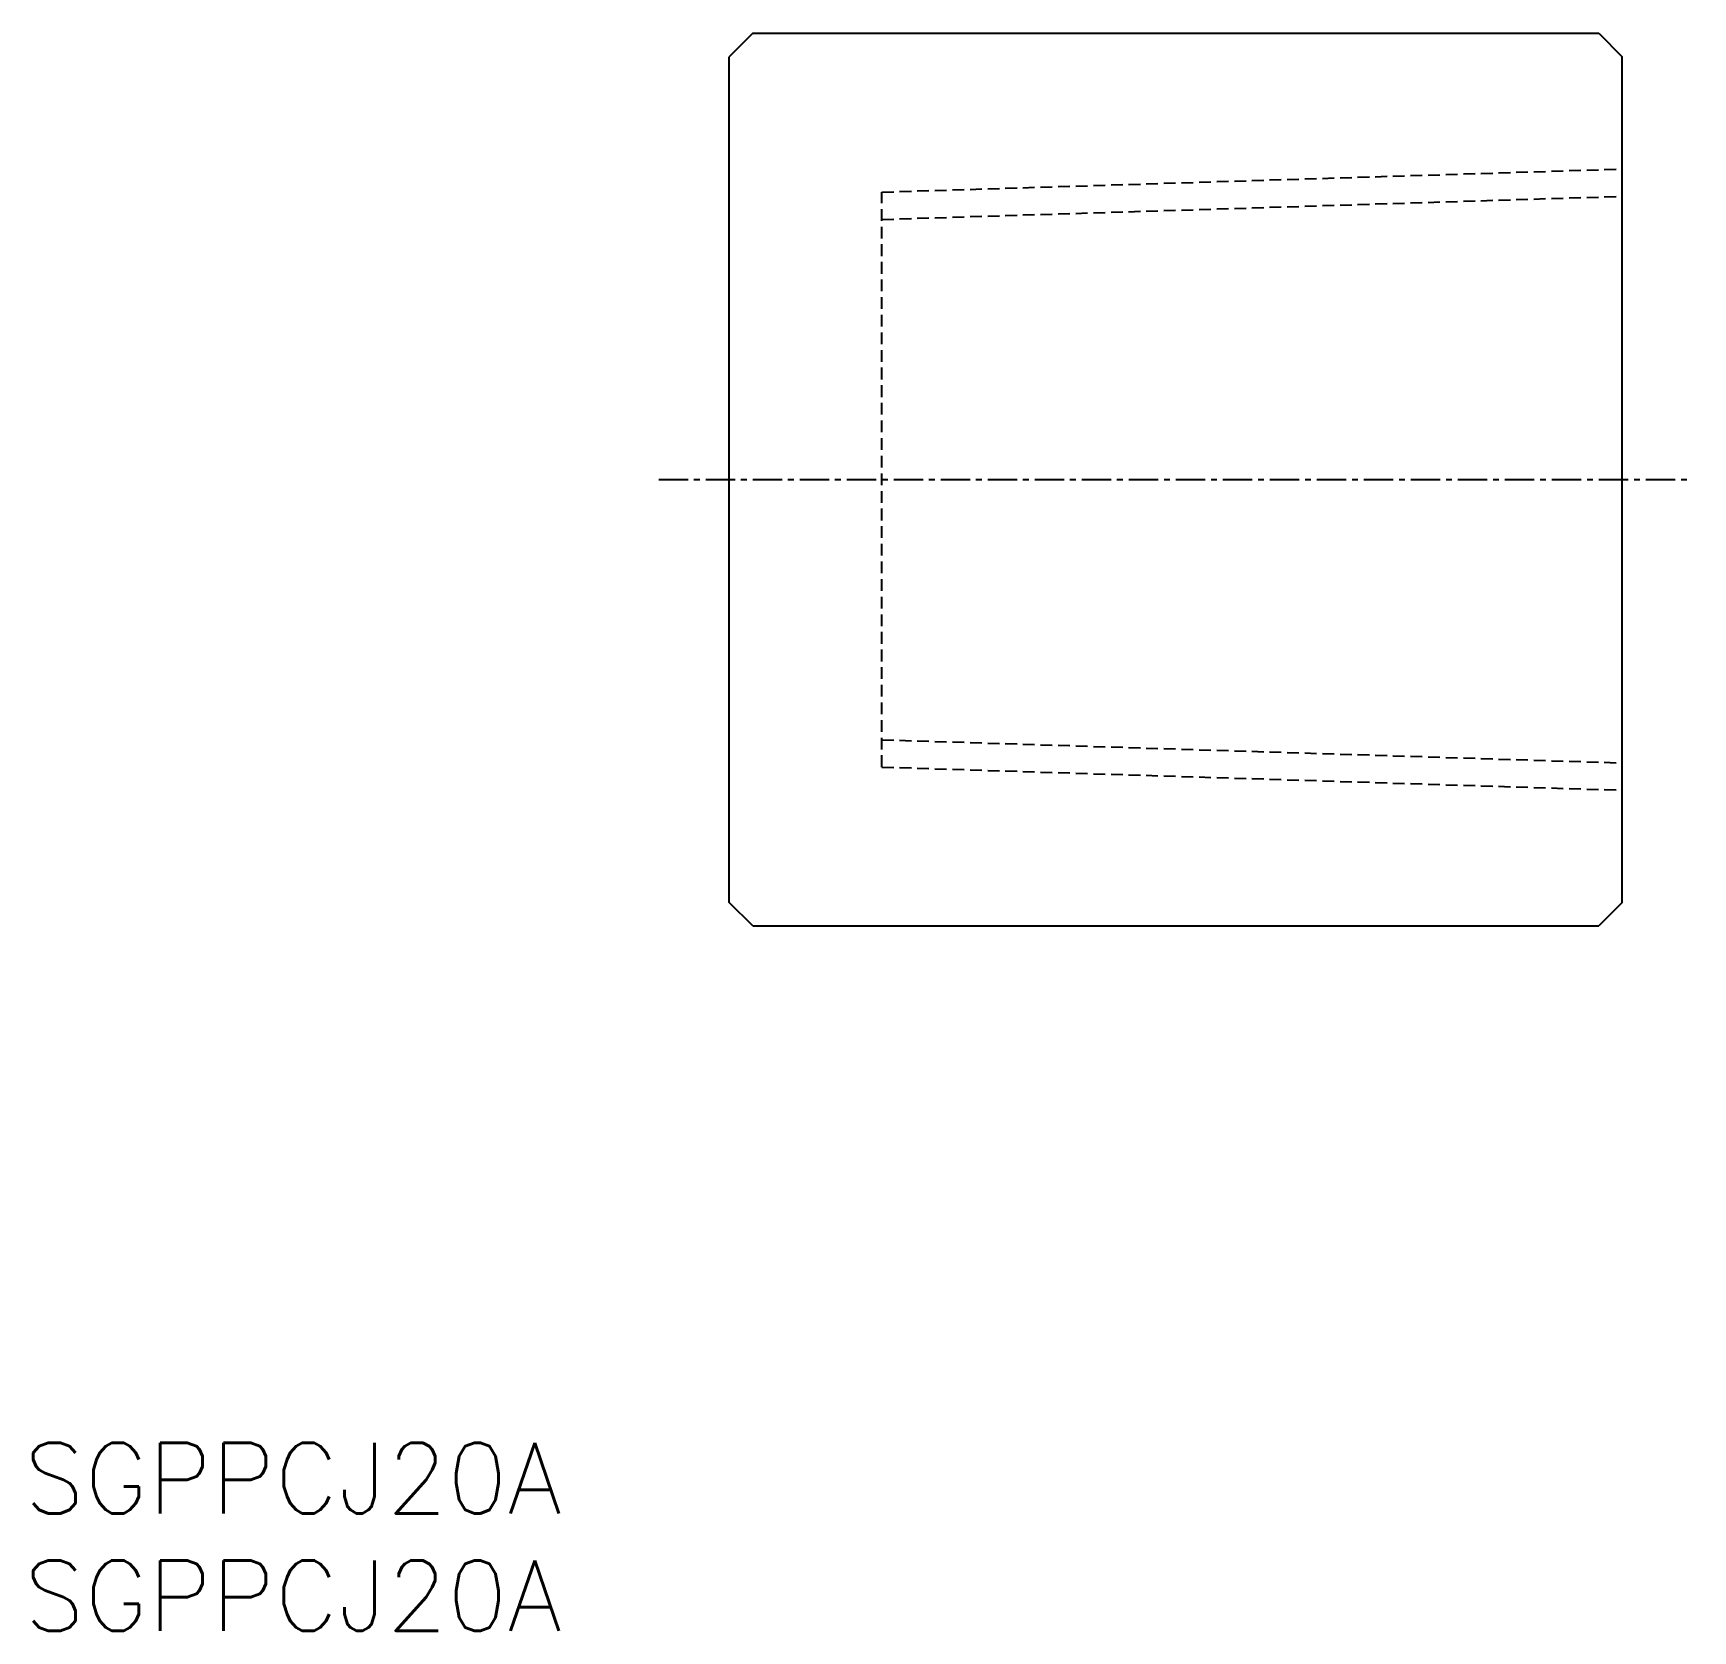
# Model space of a CAD drawing. Extents: x 0.4 to 71, y 0 to 68.
import ezdxf

# ---------------------------------------------------------------- set-up
doc = ezdxf.new("R2010")
doc.units = 0
doc.linetypes.add('CENTER', pattern=[2, 1.25, -0.25, 0.25, -0.25])
doc.linetypes.add('DASHED', pattern=[0.75, 0.5, -0.25])
doc.layers.get('0').update_dxf_attribs({"linetype": 'CONTINUOUS'})
doc.layers.add('CENTER', color=1, linetype='CENTER')
doc.styles.get("Standard").update_dxf_attribs({"font": 'txt.shx'})

# ---------------------------------------------------------------- blocks, each defined once
blk = doc.blocks.new('*U2')
at = {"color": 7, "linetype": 'CONTINUOUS'}
blk.add_text('SGPPCJ20A', height=3, dxfattribs=at).set_placement((0, 0))
blk = doc.blocks.new('*U3')
at = {"color": 7, "linetype": 'CONTINUOUS'}
blk.add_text('SGPPCJ20A', height=3, dxfattribs=at).set_placement((0, 5))

msp = doc.modelspace()

# ---------------------------------------------------------------- linework, layer by layer
at = {"color": 7, "linetype": 'CONTINUOUS'}
for p, q in [((31, 68), (30, 67)), ((31, 68), (67, 68)), ((67, 68), (68, 67)), ((30, 31), (30, 67)), ((68, 31), (68, 67)), ((31, 30), (30, 31)), ((68, 31), (67, 30)), ((31, 30), (67, 30))]:
    msp.add_line(p, q, dxfattribs=at)
at = {"color": 3, "linetype": 'DASHED'}
for p, q in [((36.5, 61.236125), (68, 62.2205)), ((36.5, 36.763875), (36.5, 61.236125)), ((36.5, 60.074125), (68, 61.0585)), ((36.5, 37.925875), (68, 36.9415)), ((36.5, 36.763875), (68, 35.7795))]:
    msp.add_line(p, q, dxfattribs=at)
at = {"layer": 'CENTER', "color": 1, "linetype": 'CENTER'}
msp.add_line((27, 49), (71, 49), dxfattribs=at)

# ---------------------------------------------------------------- block references
at = {"color": 7, "linetype": 'CONTINUOUS'}
for name in ['*U3', '*U2']:
    msp.add_blockref(name, (0, 0), dxfattribs=at)

doc.saveas('drawing.dxf')
